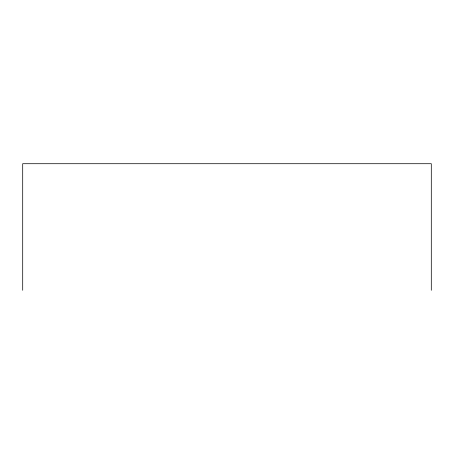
<?xml version="1.0" encoding="UTF-8"?>
<svg xmlns="http://www.w3.org/2000/svg" width="454" height="454" viewBox="0 0 454 454"><rect width="100%" height="100%" fill="white"/><g stroke="black" fill="none" stroke-linecap="round" stroke-linejoin="round"><path stroke-width="0.68" d="M431.3 290.288L431.3 163.712L22.7 163.712L22.7 290.288"/></g></svg>
